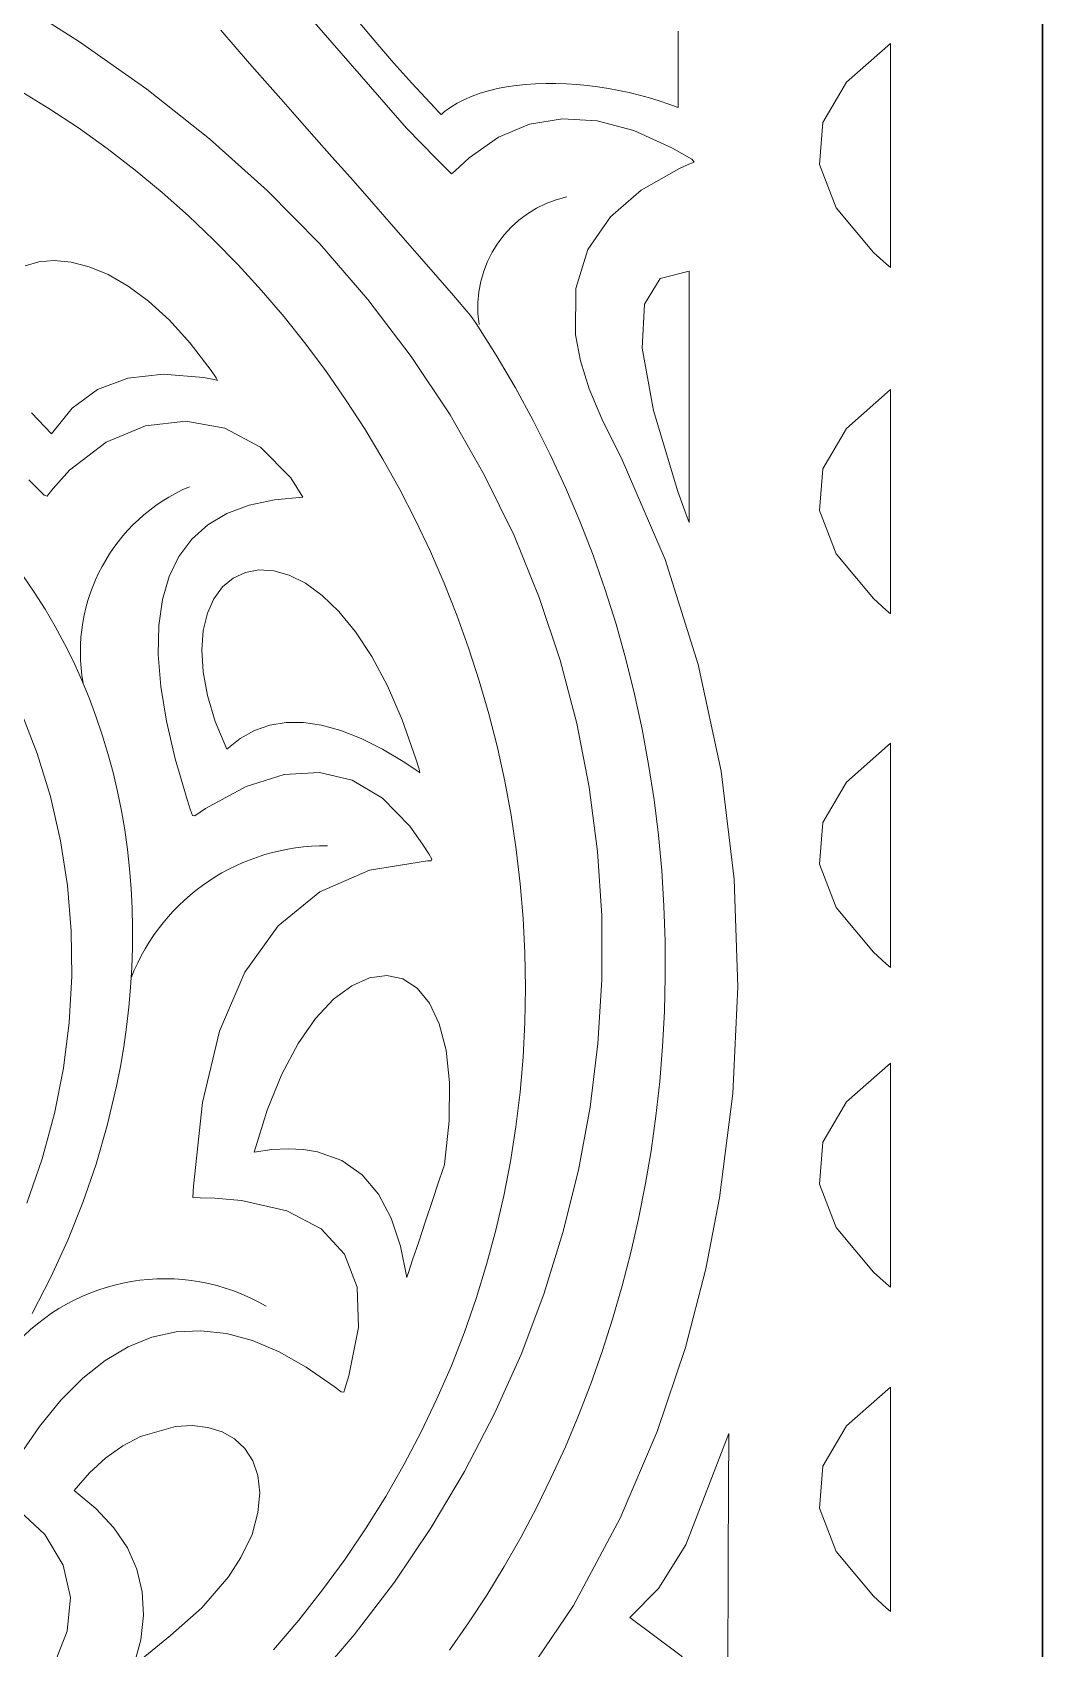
# Model space of a CAD drawing. Header units: inches. Extents: x 249 to 1192, y -18 to 440.
# Drawn here: x 610.583 to 610.8627, y 241.1178 to 241.5653 of the extents above; entities that cross this region are included whole.
import ezdxf

# ---------------------------------------------------------------- set-up
doc = ezdxf.new("R2010")
doc.units = ezdxf.units.IN
doc.header["$MEASUREMENT"] = 0
doc.layers.add('KACA', color=141, linetype='Continuous', lineweight=30)
doc.layers.add('KOLOM', color=5, linetype='Continuous')

# ---------------------------------------------------------------- blocks, each defined once
blk = doc.blocks.new('GORGA')
blk.add_lwpolyline([(366.59218, 151.19092), (367.59218, 151.19092), (367.59218, 149.19092), (366.59218, 149.19092)], close=True)
blk.add_lwpolyline([(366.59218, 151.19092), (367.59218, 151.19092), (367.59218, 149.19092), (366.59218, 149.19092)], close=True)
at = {"lineweight": 9}
for points in [[(367.38959, 149.3994), (367.40161, 149.41341), (367.41272, 149.42799), (367.42291, 149.44308), (367.43216, 149.45866), (367.44044, 149.47466), (367.44776, 149.49104), (367.45407, 149.50776), (367.45938, 149.52477), (367.46365, 149.54202), (367.46688, 149.55947), (367.46904, 149.57707), (367.47011, 149.59477), (367.47009, 149.61253), (367.46895, 149.6303), (367.46667, 149.64804), (367.46323, 149.6657), (367.45863, 149.68322), (367.45283, 149.70058), (367.44583, 149.71771), (367.4376, 149.73458), (367.42812, 149.75114), (367.41739, 149.76733), (367.40538, 149.78312), (367.39207, 149.79846), (367.37744, 149.8133), (367.36149, 149.8276), (367.34418, 149.84131), (367.32551, 149.85438), (367.31565, 149.86066)], [(367.31095, 149.53292), (367.31522, 149.54522), (367.3186, 149.55769), (367.32109, 149.57029), (367.3227, 149.58296), (367.32342, 149.59565), (367.32326, 149.60829), (367.32222, 149.62085), (367.3203, 149.63326), (367.3175, 149.64547), (367.31382, 149.65743), (367.30927, 149.66908)], [(367.38959, 149.3994), (367.40161, 149.41341), (367.41272, 149.42799), (367.42291, 149.44308), (367.43216, 149.45866), (367.44044, 149.47466), (367.44776, 149.49104), (367.45407, 149.50776), (367.45938, 149.52477), (367.46365, 149.54202), (367.46688, 149.55947), (367.46904, 149.57707), (367.47011, 149.59477), (367.47009, 149.61253), (367.46895, 149.6303), (367.46667, 149.64804), (367.46323, 149.6657), (367.45863, 149.68322), (367.45283, 149.70058), (367.44583, 149.71771), (367.4376, 149.73458), (367.42812, 149.75114), (367.41739, 149.76733), (367.40538, 149.78312), (367.39207, 149.79846), (367.37744, 149.8133), (367.36149, 149.8276), (367.34418, 149.84131), (367.32551, 149.85438), (367.31565, 149.86066)], [(367.31095, 149.53292), (367.31522, 149.54522), (367.3186, 149.55769), (367.32109, 149.57029), (367.3227, 149.58296), (367.32342, 149.59565), (367.32326, 149.60829), (367.32222, 149.62085), (367.3203, 149.63326), (367.3175, 149.64547), (367.31382, 149.65743), (367.30927, 149.66908)], [(367.3115, 149.7332), (367.31578, 149.72889), (367.31661, 149.72868), (367.31714, 149.7294), (367.31822, 149.73079), (367.3228, 149.73586), (367.3329, 149.7436), (367.34381, 149.74811), (367.35494, 149.74939), (367.36574, 149.74743), (367.37562, 149.74221), (367.38403, 149.73372), (367.38734, 149.72832), (367.37947, 149.72763), (367.37247, 149.72612), (367.36632, 149.72381), (367.36103, 149.72067), (367.3566, 149.71673), (367.35303, 149.71197), (367.35031, 149.7064), (367.34846, 149.70002), (367.34746, 149.69282), (367.34732, 149.68481), (367.34804, 149.67599), (367.34962, 149.66635), (367.35205, 149.6559), (367.35534, 149.64464), (367.3563, 149.6417), (367.3568, 149.64021), (367.35748, 149.64018), (367.36041, 149.64214), (367.37167, 149.64826), (367.3822, 149.6516), (367.392, 149.65217), (367.40106, 149.64997), (367.40939, 149.64499), (367.41698, 149.63724), (367.42051, 149.63232), (367.4222, 149.6296), (367.42303, 149.62818), (367.42291, 149.6277), (367.42184, 149.62765), (367.40582, 149.62511), (367.39205, 149.61913), (367.38055, 149.6097), (367.3713, 149.59684), (367.3643, 149.58054), (367.35957, 149.5608), (367.35709, 149.53762), (367.35694, 149.53449), (367.35897, 149.53443), (367.36297, 149.5343), (367.37038, 149.53365), (367.38294, 149.53079), (367.39245, 149.52584), (367.39893, 149.5188), (367.40236, 149.50967), (367.40276, 149.49845), (367.40012, 149.48515), (367.39898, 149.48149), (367.39867, 149.48056), (367.39796, 149.48064), (367.396, 149.48216), (367.3883, 149.48754), (367.38076, 149.49178), (367.37339, 149.49487), (367.36618, 149.49681), (367.35913, 149.49761), (367.35226, 149.49726), (367.34555, 149.49577), (367.339, 149.49313), (367.33262, 149.48935), (367.32641, 149.48442), (367.32036, 149.47835), (367.31448, 149.47113), (367.30876, 149.46276)], [(367.30754, 149.44901), (367.31591, 149.44121), (367.32104, 149.43273), (367.32307, 149.42374), (367.32214, 149.41444), (367.31839, 149.40501)], [(367.38547, 149.86557), (367.41608, 149.8305), (367.42429, 149.82207), (367.42847, 149.81791), (367.42955, 149.81868), (367.43342, 149.82232), (367.44152, 149.82802), (367.45012, 149.83163), (367.45923, 149.83313), (367.46884, 149.83255), (367.47895, 149.82986), (367.48956, 149.82508), (367.49506, 149.8219), (367.49569, 149.82111), (367.49425, 149.82051), (367.49142, 149.81926), (367.48104, 149.81339), (367.47249, 149.806), (367.46628, 149.79695), (367.4629, 149.78609), (367.46285, 149.77328), (367.46422, 149.76609), (367.46662, 149.75836), (367.4701, 149.75007), (367.47227, 149.7457), (367.47552, 149.73933), (367.48768, 149.71114), (367.49684, 149.68208), (367.50315, 149.65247), (367.50675, 149.62259), (367.50779, 149.59276), (367.50639, 149.56327), (367.5027, 149.53443), (367.49892, 149.51469), (367.49328, 149.49295), (367.48548, 149.46973), (367.47524, 149.44569), (367.46225, 149.4215), (367.44625, 149.39781)], [(367.3115, 149.7332), (367.31578, 149.72889), (367.31661, 149.72868), (367.31714, 149.7294), (367.31822, 149.73079), (367.3228, 149.73586), (367.3329, 149.7436), (367.34381, 149.74811), (367.35494, 149.74939), (367.36574, 149.74743), (367.37562, 149.74221), (367.38403, 149.73372), (367.38734, 149.72832), (367.37947, 149.72763), (367.37247, 149.72612), (367.36632, 149.72381), (367.36103, 149.72067), (367.3566, 149.71673), (367.35303, 149.71197), (367.35031, 149.7064), (367.34846, 149.70002), (367.34746, 149.69282), (367.34732, 149.68481), (367.34804, 149.67599), (367.34962, 149.66635), (367.35205, 149.6559), (367.35534, 149.64464), (367.3563, 149.6417), (367.3568, 149.64021), (367.35748, 149.64018), (367.36041, 149.64214), (367.37167, 149.64826), (367.3822, 149.6516), (367.392, 149.65217), (367.40106, 149.64997), (367.40939, 149.64499), (367.41698, 149.63724), (367.42051, 149.63232), (367.4222, 149.6296), (367.42303, 149.62818), (367.42291, 149.6277), (367.42184, 149.62765), (367.40582, 149.62511), (367.39205, 149.61913), (367.38055, 149.6097), (367.3713, 149.59684), (367.3643, 149.58054), (367.35957, 149.5608), (367.35709, 149.53762), (367.35694, 149.53449), (367.35897, 149.53443), (367.36297, 149.5343), (367.37038, 149.53365), (367.38294, 149.53079), (367.39245, 149.52584), (367.39893, 149.5188), (367.40236, 149.50967), (367.40276, 149.49845), (367.40012, 149.48515), (367.39898, 149.48149), (367.39867, 149.48056), (367.39796, 149.48064), (367.396, 149.48216), (367.3883, 149.48754), (367.38076, 149.49178), (367.37339, 149.49487), (367.36618, 149.49681), (367.35913, 149.49761), (367.35226, 149.49726), (367.34555, 149.49577), (367.339, 149.49313), (367.33262, 149.48935), (367.32641, 149.48442), (367.32036, 149.47835), (367.31448, 149.47113), (367.30876, 149.46276)], [(367.30754, 149.44901), (367.31591, 149.44121), (367.32104, 149.43273), (367.32307, 149.42374), (367.32214, 149.41444), (367.31839, 149.40501)], [(367.38547, 149.86557), (367.41608, 149.8305), (367.42429, 149.82207), (367.42847, 149.81791), (367.42955, 149.81868), (367.43342, 149.82232), (367.44152, 149.82802), (367.45012, 149.83163), (367.45923, 149.83313), (367.46884, 149.83255), (367.47895, 149.82986), (367.48956, 149.82508), (367.49506, 149.8219), (367.49569, 149.82111), (367.49425, 149.82051), (367.49142, 149.81926), (367.48104, 149.81339), (367.47249, 149.806), (367.46628, 149.79695), (367.4629, 149.78609), (367.46285, 149.77328), (367.46422, 149.76609), (367.46662, 149.75836), (367.4701, 149.75007), (367.47227, 149.7457), (367.47552, 149.73933), (367.48768, 149.71114), (367.49684, 149.68208), (367.50315, 149.65247), (367.50675, 149.62259), (367.50779, 149.59276), (367.50639, 149.56327), (367.5027, 149.53443), (367.49892, 149.51469), (367.49328, 149.49295), (367.48548, 149.46973), (367.47524, 149.44569), (367.46225, 149.4215), (367.44625, 149.39781)], [(367.36461, 149.85767), (367.37263, 149.84842), (367.37686, 149.8436), (367.38125, 149.83862), (367.3858, 149.83347), (367.39052, 149.82814), (367.39542, 149.8226), (367.40051, 149.81684), (367.4058, 149.81084), (367.41128, 149.80459), (367.41698, 149.79807), (367.4229, 149.79126), (367.42905, 149.78415), (367.43221, 149.78047), (367.43381, 149.77861), (367.4353, 149.77648), (367.44092, 149.76763), (367.44621, 149.75865), (367.45116, 149.74956), (367.45578, 149.74037), (367.46008, 149.73108), (367.46406, 149.72171), (367.46771, 149.71226), (367.47105, 149.70274), (367.47408, 149.69316), (367.4768, 149.68352), (367.4792, 149.67384), (367.4813, 149.66412), (367.4831, 149.65436), (367.4846, 149.64459), (367.48581, 149.6348), (367.48672, 149.62501), (367.48733, 149.61522), (367.48766, 149.60544), (367.48771, 149.59568), (367.48747, 149.58594), (367.48696, 149.57624), (367.48617, 149.56658), (367.4851, 149.55698), (367.48376, 149.54743), (367.48216, 149.53794), (367.48029, 149.52854), (367.47816, 149.51921), (367.47577, 149.50998), (367.47312, 149.50084), (367.47022, 149.49182), (367.46707, 149.4829), (367.46368, 149.47412), (367.46004, 149.46546), (367.45615, 149.45694), (367.45203, 149.44857), (367.44767, 149.44035), (367.44308, 149.4323), (367.43826, 149.42442), (367.43321, 149.41672), (367.42794, 149.40921)], [(367.36461, 149.85767), (367.37263, 149.84842), (367.37686, 149.8436), (367.38125, 149.83862), (367.3858, 149.83347), (367.39052, 149.82814), (367.39542, 149.8226), (367.40051, 149.81684), (367.4058, 149.81084), (367.41128, 149.80459), (367.41698, 149.79807), (367.4229, 149.79126), (367.42905, 149.78415), (367.43221, 149.78047), (367.43381, 149.77861), (367.4353, 149.77648), (367.44092, 149.76763), (367.44621, 149.75865), (367.45116, 149.74956), (367.45578, 149.74037), (367.46008, 149.73108), (367.46406, 149.72171), (367.46771, 149.71226), (367.47105, 149.70274), (367.47408, 149.69316), (367.4768, 149.68352), (367.4792, 149.67384), (367.4813, 149.66412), (367.4831, 149.65436), (367.4846, 149.64459), (367.48581, 149.6348), (367.48672, 149.62501), (367.48733, 149.61522), (367.48766, 149.60544), (367.48771, 149.59568), (367.48747, 149.58594), (367.48696, 149.57624), (367.48617, 149.56658), (367.4851, 149.55698), (367.48376, 149.54743), (367.48216, 149.53794), (367.48029, 149.52854), (367.47816, 149.51921), (367.47577, 149.50998), (367.47312, 149.50084), (367.47022, 149.49182), (367.46707, 149.4829), (367.46368, 149.47412), (367.46004, 149.46546), (367.45615, 149.45694), (367.45203, 149.44857), (367.44767, 149.44035), (367.44308, 149.4323), (367.43826, 149.42442), (367.43321, 149.41672), (367.42794, 149.40921)], [(367.40266, 149.86015), (367.40757, 149.85428), (367.41253, 149.84855), (367.41754, 149.84295), (367.4226, 149.83749), (367.42514, 149.83482), (367.42546, 149.83449), (367.42562, 149.83433), (367.42566, 149.8343), (367.42571, 149.83435), (367.42581, 149.83443), (367.42659, 149.83509), (367.42829, 149.83634), (367.43013, 149.83746), (367.43211, 149.83848), (367.43422, 149.83938), (367.43645, 149.84018), (367.43879, 149.84087), (367.44123, 149.84145), (367.44376, 149.84193), (367.44638, 149.84231), (367.44906, 149.84259), (367.45181, 149.84278), (367.4546, 149.84286), (367.45744, 149.84286), (367.46032, 149.84276), (367.46321, 149.84258), (367.46612, 149.8423), (367.46903, 149.84195), (367.47194, 149.8415), (367.47483, 149.84098), (367.47769, 149.84037), (367.48052, 149.83969), (367.48331, 149.83893), (367.48604, 149.83809), (367.4887, 149.83718), (367.49129, 149.83621), (367.49129, 149.83621), (367.49129, 149.83708), (367.49129, 149.83819), (367.49129, 149.83952), (367.49129, 149.84104), (367.49129, 149.84273), (367.49129, 149.84456), (367.49129, 149.84652), (367.49129, 149.84859), (367.49129, 149.85293), (367.49129, 149.85741)], [(367.40266, 149.86015), (367.40757, 149.85428), (367.41253, 149.84855), (367.41754, 149.84295), (367.4226, 149.83749), (367.42514, 149.83482), (367.42546, 149.83449), (367.42562, 149.83433), (367.42566, 149.8343), (367.42571, 149.83435), (367.42581, 149.83443), (367.42659, 149.83509), (367.42829, 149.83634), (367.43013, 149.83746), (367.43211, 149.83848), (367.43422, 149.83938), (367.43645, 149.84018), (367.43879, 149.84087), (367.44123, 149.84145), (367.44376, 149.84193), (367.44638, 149.84231), (367.44906, 149.84259), (367.45181, 149.84278), (367.4546, 149.84286), (367.45744, 149.84286), (367.46032, 149.84276), (367.46321, 149.84258), (367.46612, 149.8423), (367.46903, 149.84195), (367.47194, 149.8415), (367.47483, 149.84098), (367.47769, 149.84037), (367.48052, 149.83969), (367.48331, 149.83893), (367.48604, 149.83809), (367.4887, 149.83718), (367.49129, 149.83621), (367.49129, 149.83621), (367.49129, 149.83708), (367.49129, 149.83819), (367.49129, 149.83952), (367.49129, 149.84104), (367.49129, 149.84273), (367.49129, 149.84456), (367.49129, 149.84652), (367.49129, 149.84859), (367.49129, 149.85293), (367.49129, 149.85741)], [(367.31241, 149.50239), (367.3176, 149.51242), (367.32229, 149.52266), (367.32646, 149.5331), (367.33011, 149.54371), (367.33322, 149.55445), (367.33577, 149.56529), (367.33684, 149.57074), (367.33776, 149.57621), (367.33854, 149.58168), (367.33917, 149.58717), (367.33966, 149.59265), (367.33999, 149.59814), (367.34018, 149.60362), (367.34021, 149.6091), (367.34009, 149.61456), (367.33982, 149.62001), (367.33938, 149.62544), (367.33879, 149.63084), (367.33804, 149.63622), (367.33713, 149.64157), (367.33605, 149.64689), (367.33481, 149.65216), (367.33341, 149.6574), (367.33183, 149.66259), (367.33009, 149.66773), (367.32818, 149.67282), (367.32609, 149.67785), (367.32383, 149.68282), (367.32139, 149.68773), (367.31878, 149.69256), (367.31598, 149.69733), (367.31301, 149.70202), (367.30985, 149.70664)], [(367.31241, 149.50239), (367.3176, 149.51242), (367.32229, 149.52266), (367.32646, 149.5331), (367.33011, 149.54371), (367.33322, 149.55445), (367.33577, 149.56529), (367.33684, 149.57074), (367.33776, 149.57621), (367.33854, 149.58168), (367.33917, 149.58717), (367.33966, 149.59265), (367.33999, 149.59814), (367.34018, 149.60362), (367.34021, 149.6091), (367.34009, 149.61456), (367.33982, 149.62001), (367.33938, 149.62544), (367.33879, 149.63084), (367.33804, 149.63622), (367.33713, 149.64157), (367.33605, 149.64689), (367.33481, 149.65216), (367.33341, 149.6574), (367.33183, 149.66259), (367.33009, 149.66773), (367.32818, 149.67282), (367.32609, 149.67785), (367.32383, 149.68282), (367.32139, 149.68773), (367.31878, 149.69256), (367.31598, 149.69733), (367.31301, 149.70202), (367.30985, 149.70664)], [(367.30864, 149.84116), (367.31706, 149.836), (367.32525, 149.83057), (367.33321, 149.82487), (367.34093, 149.81891), (367.34842, 149.8127), (367.35567, 149.80625), (367.36267, 149.79957), (367.36943, 149.79267), (367.37593, 149.78556), (367.38219, 149.77824), (367.38818, 149.77072), (367.39391, 149.76301), (367.39939, 149.75513), (367.40459, 149.74707), (367.40952, 149.73886), (367.41418, 149.73049), (367.41857, 149.72197), (367.42267, 149.71333), (367.42649, 149.70455), (367.43002, 149.69566), (367.43326, 149.68665), (367.43621, 149.67755), (367.43886, 149.66836), (367.44121, 149.65908), (367.44326, 149.64973), (367.445, 149.64031), (367.44644, 149.63084), (367.44755, 149.62132), (367.44836, 149.61176), (367.44884, 149.60217), (367.449, 149.59256), (367.44883, 149.58294), (367.44833, 149.57331), (367.4475, 149.56368), (367.44634, 149.55407), (367.44483, 149.54449), (367.44298, 149.53493), (367.44078, 149.52541), (367.43824, 149.51594), (367.43534, 149.50653), (367.43208, 149.49719), (367.42847, 149.48792), (367.42449, 149.47873), (367.42015, 149.46963), (367.41544, 149.46064), (367.41035, 149.45175), (367.40489, 149.44299), (367.39905, 149.43435), (367.39283, 149.42585), (367.38622, 149.41749), (367.37922, 149.40929)], [(367.30864, 149.84116), (367.31706, 149.836), (367.32525, 149.83057), (367.33321, 149.82487), (367.34093, 149.81891), (367.34842, 149.8127), (367.35567, 149.80625), (367.36267, 149.79957), (367.36943, 149.79267), (367.37593, 149.78556), (367.38219, 149.77824), (367.38818, 149.77072), (367.39391, 149.76301), (367.39939, 149.75513), (367.40459, 149.74707), (367.40952, 149.73886), (367.41418, 149.73049), (367.41857, 149.72197), (367.42267, 149.71333), (367.42649, 149.70455), (367.43002, 149.69566), (367.43326, 149.68665), (367.43621, 149.67755), (367.43886, 149.66836), (367.44121, 149.65908), (367.44326, 149.64973), (367.445, 149.64031), (367.44644, 149.63084), (367.44755, 149.62132), (367.44836, 149.61176), (367.44884, 149.60217), (367.449, 149.59256), (367.44883, 149.58294), (367.44833, 149.57331), (367.4475, 149.56368), (367.44634, 149.55407), (367.44483, 149.54449), (367.44298, 149.53493), (367.44078, 149.52541), (367.43824, 149.51594), (367.43534, 149.50653), (367.43208, 149.49719), (367.42847, 149.48792), (367.42449, 149.47873), (367.42015, 149.46963), (367.41544, 149.46064), (367.41035, 149.45175), (367.40489, 149.44299), (367.39905, 149.43435), (367.39283, 149.42585), (367.38622, 149.41749), (367.37922, 149.40929)], [(367.31045, 149.79239), (367.31425, 149.79352), (367.31851, 149.79389), (367.32318, 149.79346), (367.32819, 149.79217), (367.33348, 149.78997), (367.33899, 149.78681), (367.34466, 149.78264), (367.35041, 149.77739), (367.35619, 149.77102), (367.36194, 149.76347), (367.36336, 149.7614), (367.36377, 149.7607), (367.36358, 149.76074), (367.36282, 149.7609), (367.35983, 149.76145), (367.34871, 149.76237), (367.33895, 149.76128), (367.33053, 149.75817), (367.32346, 149.75303), (367.31774, 149.74587), (367.31774, 149.74587), (367.31221, 149.75171)], [(367.31045, 149.79239), (367.31425, 149.79352), (367.31851, 149.79389), (367.32318, 149.79346), (367.32819, 149.79217), (367.33348, 149.78997), (367.33899, 149.78681), (367.34466, 149.78264), (367.35041, 149.77739), (367.35619, 149.77102), (367.36194, 149.76347), (367.36336, 149.7614), (367.36377, 149.7607), (367.36358, 149.76074), (367.36282, 149.7609), (367.35983, 149.76145), (367.34871, 149.76237), (367.33895, 149.76128), (367.33053, 149.75817), (367.32346, 149.75303), (367.31774, 149.74587), (367.31774, 149.74587), (367.31221, 149.75171)]]:
    blk.add_lwpolyline(points, dxfattribs=at)
for points in [[(367.55009, 149.85398), (367.53787, 149.84321), (367.53129, 149.83204), (367.53036, 149.82046), (367.53505, 149.80847), (367.54539, 149.79608), (367.54885, 149.79291), (367.55009, 149.7919), (367.55009, 149.79255), (367.55009, 149.80156), (367.55009, 149.83432), (367.55009, 149.84824), (367.55009, 149.85398)], [(367.55009, 149.85398), (367.53787, 149.84321), (367.53129, 149.83204), (367.53036, 149.82046), (367.53505, 149.80847), (367.54539, 149.79608), (367.54885, 149.79291), (367.55009, 149.7919), (367.55009, 149.79255), (367.55009, 149.80156), (367.55009, 149.83432), (367.55009, 149.84824), (367.55009, 149.85398)], [(367.49429, 149.79095), (367.48628, 149.78894), (367.48196, 149.78183), (367.48134, 149.76962), (367.48443, 149.75232), (367.49121, 149.72993), (367.49348, 149.72354), (367.49429, 149.72134), (367.49429, 149.72138), (367.49429, 149.72212), (367.49429, 149.73221), (367.49429, 149.76892), (367.49429, 149.78453), (367.49429, 149.78923), (367.49429, 149.79095)], [(367.49429, 149.79095), (367.48628, 149.78894), (367.48196, 149.78183), (367.48134, 149.76962), (367.48443, 149.75232), (367.49121, 149.72993), (367.49348, 149.72354), (367.49429, 149.72134), (367.49429, 149.72138), (367.49429, 149.72212), (367.49429, 149.73221), (367.49429, 149.76892), (367.49429, 149.78453), (367.49429, 149.78923), (367.49429, 149.79095)], [(367.55009, 149.75817), (367.53787, 149.74741), (367.53129, 149.73624), (367.53036, 149.72466), (367.53505, 149.71267), (367.54539, 149.70027), (367.54885, 149.69711), (367.55009, 149.69609), (367.55009, 149.69674), (367.55009, 149.70575), (367.55009, 149.73851), (367.55009, 149.75244), (367.55009, 149.75817)], [(367.55009, 149.75817), (367.53787, 149.74741), (367.53129, 149.73624), (367.53036, 149.72466), (367.53505, 149.71267), (367.54539, 149.70027), (367.54885, 149.69711), (367.55009, 149.69609), (367.55009, 149.69674), (367.55009, 149.70575), (367.55009, 149.73851), (367.55009, 149.75244), (367.55009, 149.75817)], [(367.36631, 149.65862), (367.36313, 149.66626), (367.36096, 149.67341), (367.35972, 149.68002), (367.35935, 149.68606), (367.35977, 149.69147), (367.36093, 149.69621), (367.36274, 149.70023), (367.36515, 149.70349), (367.36808, 149.70594), (367.37145, 149.70754), (367.37521, 149.70824), (367.37929, 149.708), (367.3836, 149.70677), (367.3881, 149.70451), (367.39269, 149.70117), (367.39733, 149.6967), (367.40193, 149.69106), (367.40643, 149.68422), (367.41076, 149.67611), (367.41485, 149.66669), (367.41863, 149.65593), (367.41952, 149.65302), (367.41974, 149.65208), (367.41954, 149.65222), (367.41874, 149.65278), (367.41555, 149.65491), (367.4094, 149.6586), (367.40351, 149.66156), (367.3979, 149.66378), (367.39257, 149.66526), (367.38751, 149.666), (367.38272, 149.666), (367.3782, 149.66526), (367.37397, 149.66379), (367.37, 149.66157), (367.36631, 149.65862)], [(367.36631, 149.65862), (367.36313, 149.66626), (367.36096, 149.67341), (367.35972, 149.68002), (367.35935, 149.68606), (367.35977, 149.69147), (367.36093, 149.69621), (367.36274, 149.70023), (367.36515, 149.70349), (367.36808, 149.70594), (367.37145, 149.70754), (367.37521, 149.70824), (367.37929, 149.708), (367.3836, 149.70677), (367.3881, 149.70451), (367.39269, 149.70117), (367.39733, 149.6967), (367.40193, 149.69106), (367.40643, 149.68422), (367.41076, 149.67611), (367.41485, 149.66669), (367.41863, 149.65593), (367.41952, 149.65302), (367.41974, 149.65208), (367.41954, 149.65222), (367.41874, 149.65278), (367.41555, 149.65491), (367.4094, 149.6586), (367.40351, 149.66156), (367.3979, 149.66378), (367.39257, 149.66526), (367.38751, 149.666), (367.38272, 149.666), (367.3782, 149.66526), (367.37397, 149.66379), (367.37, 149.66157), (367.36631, 149.65862)], [(367.55009, 149.66026), (367.53787, 149.6495), (367.53129, 149.63833), (367.53036, 149.62675), (367.53505, 149.61476), (367.54539, 149.60236), (367.54885, 149.5992), (367.55009, 149.59819), (367.55009, 149.59884), (367.55009, 149.60785), (367.55009, 149.64061), (367.55009, 149.65453), (367.55009, 149.66026)], [(367.55009, 149.66026), (367.53787, 149.6495), (367.53129, 149.63833), (367.53036, 149.62675), (367.53505, 149.61476), (367.54539, 149.60236), (367.54885, 149.5992), (367.55009, 149.59819), (367.55009, 149.59884), (367.55009, 149.60785), (367.55009, 149.64061), (367.55009, 149.65453), (367.55009, 149.66026)], [(367.37392, 149.54707), (367.37747, 149.55863), (367.38156, 149.56864), (367.38607, 149.57709), (367.39087, 149.584), (367.39585, 149.58934), (367.40088, 149.59311), (367.40583, 149.59532), (367.41058, 149.59594), (367.41501, 149.59499), (367.41899, 149.59244), (367.42241, 149.58831), (367.42513, 149.58258), (367.42703, 149.57524), (367.42799, 149.5663), (367.42789, 149.55575), (367.4266, 149.54358), (367.42648, 149.54323), (367.42615, 149.54223), (367.42496, 149.5387), (367.42328, 149.53369), (367.42136, 149.52796), (367.41943, 149.52223), (367.41776, 149.51722), (367.41657, 149.51369), (367.41624, 149.51269), (367.41612, 149.51234), (367.41436, 149.52105), (367.41178, 149.52877), (367.40828, 149.53536), (367.40378, 149.54071), (367.39818, 149.54468), (367.3914, 149.54714), (367.38754, 149.54778), (367.38334, 149.54798), (367.37881, 149.54775), (367.37392, 149.54707)], [(367.37392, 149.54707), (367.37747, 149.55863), (367.38156, 149.56864), (367.38607, 149.57709), (367.39087, 149.584), (367.39585, 149.58934), (367.40088, 149.59311), (367.40583, 149.59532), (367.41058, 149.59594), (367.41501, 149.59499), (367.41899, 149.59244), (367.42241, 149.58831), (367.42513, 149.58258), (367.42703, 149.57524), (367.42799, 149.5663), (367.42789, 149.55575), (367.4266, 149.54358), (367.42648, 149.54323), (367.42615, 149.54223), (367.42496, 149.5387), (367.42328, 149.53369), (367.42136, 149.52796), (367.41943, 149.52223), (367.41776, 149.51722), (367.41657, 149.51369), (367.41624, 149.51269), (367.41612, 149.51234), (367.41436, 149.52105), (367.41178, 149.52877), (367.40828, 149.53536), (367.40378, 149.54071), (367.39818, 149.54468), (367.3914, 149.54714), (367.38754, 149.54778), (367.38334, 149.54798), (367.37881, 149.54775), (367.37392, 149.54707)], [(367.55009, 149.57171), (367.53787, 149.56095), (367.53129, 149.54978), (367.53036, 149.5382), (367.53505, 149.52621), (367.54539, 149.51381), (367.54885, 149.51065), (367.55009, 149.50963), (367.55009, 149.51029), (367.55009, 149.5193), (367.55009, 149.55205), (367.55009, 149.56598), (367.55009, 149.57171)], [(367.55009, 149.57171), (367.53787, 149.56095), (367.53129, 149.54978), (367.53036, 149.5382), (367.53505, 149.52621), (367.54539, 149.51381), (367.54885, 149.51065), (367.55009, 149.50963), (367.55009, 149.51029), (367.55009, 149.5193), (367.55009, 149.55205), (367.55009, 149.56598), (367.55009, 149.57171)], [(367.55009, 149.48199), (367.53787, 149.47123), (367.53129, 149.46006), (367.53036, 149.44848), (367.53505, 149.43649), (367.54539, 149.42409), (367.54885, 149.42093), (367.55009, 149.41991), (367.55009, 149.42056), (367.55009, 149.42957), (367.55009, 149.46233), (367.55009, 149.47625), (367.55009, 149.48199)], [(367.55009, 149.48199), (367.53787, 149.47123), (367.53129, 149.46006), (367.53036, 149.44848), (367.53505, 149.43649), (367.54539, 149.42409), (367.54885, 149.42093), (367.55009, 149.41991), (367.55009, 149.42056), (367.55009, 149.42957), (367.55009, 149.46233), (367.55009, 149.47625), (367.55009, 149.48199)], [(367.32403, 149.45337), (367.32825, 149.4583), (367.33278, 149.46242), (367.33754, 149.46575), (367.34241, 149.46829), (367.3521, 149.47107), (367.35672, 149.47132), (367.36106, 149.47082), (367.365, 149.46958), (367.36846, 149.46763), (367.37134, 149.46495), (367.37352, 149.46157), (367.37491, 149.45749), (367.37541, 149.45272), (367.37492, 149.44728), (367.37333, 149.44117), (367.37018, 149.43485), (367.36681, 149.42951), (367.35935, 149.42084), (367.35068, 149.41326), (367.34059, 149.40488), (367.3425, 149.412), (367.34328, 149.41882), (367.34291, 149.42534), (367.34141, 149.43155), (367.33878, 149.43746), (367.335, 149.44307), (367.33008, 149.44837), (367.32403, 149.45337)], [(367.32403, 149.45337), (367.32825, 149.4583), (367.33278, 149.46242), (367.33754, 149.46575), (367.34241, 149.46829), (367.3521, 149.47107), (367.35672, 149.47132), (367.36106, 149.47082), (367.365, 149.46958), (367.36846, 149.46763), (367.37134, 149.46495), (367.37352, 149.46157), (367.37491, 149.45749), (367.37541, 149.45272), (367.37492, 149.44728), (367.37333, 149.44117), (367.37018, 149.43485), (367.36681, 149.42951), (367.35935, 149.42084), (367.35068, 149.41326), (367.34059, 149.40488), (367.3425, 149.412), (367.34328, 149.41882), (367.34291, 149.42534), (367.34141, 149.43155), (367.33878, 149.43746), (367.335, 149.44307), (367.33008, 149.44837), (367.32403, 149.45337)], [(367.50528, 149.46911), (367.49338, 149.43835), (367.48585, 149.42628), (367.47789, 149.41817), (367.49206, 149.40762), (367.50493, 149.39288), (367.50494, 149.39616), (367.50498, 149.40479), (367.5051, 149.431), (367.50522, 149.4572), (367.50526, 149.46583), (367.50528, 149.46911)], [(367.50528, 149.46911), (367.49338, 149.43835), (367.48585, 149.42628), (367.47789, 149.41817), (367.49206, 149.40762), (367.50493, 149.39288), (367.50494, 149.39616), (367.50498, 149.40479), (367.5051, 149.431), (367.50522, 149.4572), (367.50526, 149.46583), (367.50528, 149.46911)]]:
    blk.add_lwpolyline(points, close=True, dxfattribs=at)
for points in [[(367.46049, 149.81152, 0.39474), (367.43616, 149.77615)], [(367.46049, 149.81152, 0.39474), (367.43616, 149.77615)], [(367.35594, 149.73124, 0.347907), (367.32651, 149.67687)], [(367.35594, 149.73124, 0.347907), (367.32651, 149.67687)], [(367.39422, 149.63181, 0.313024), (367.33985, 149.59531)], [(367.39422, 149.63181, 0.313024), (367.33985, 149.59531)], [(367.3772, 149.50442, 0.36035), (367.30673, 149.49262)], [(367.3772, 149.50442, 0.36035), (367.30673, 149.49262)]]:
    blk.add_lwpolyline(points, format="xyb", dxfattribs=at)
blk = doc.blocks.new('TAMPAK SAMPING KANAN')
at = {"layer": 'KACA'}
blk.add_blockref('GORGA', (243.27052, 91.70827), dxfattribs=at)

msp = doc.modelspace()

# ---------------------------------------------------------------- block references
at = {"layer": 'KOLOM'}
msp.add_blockref('TAMPAK SAMPING KANAN', (0, 0), dxfattribs=at)

doc.saveas('drawing.dxf')
